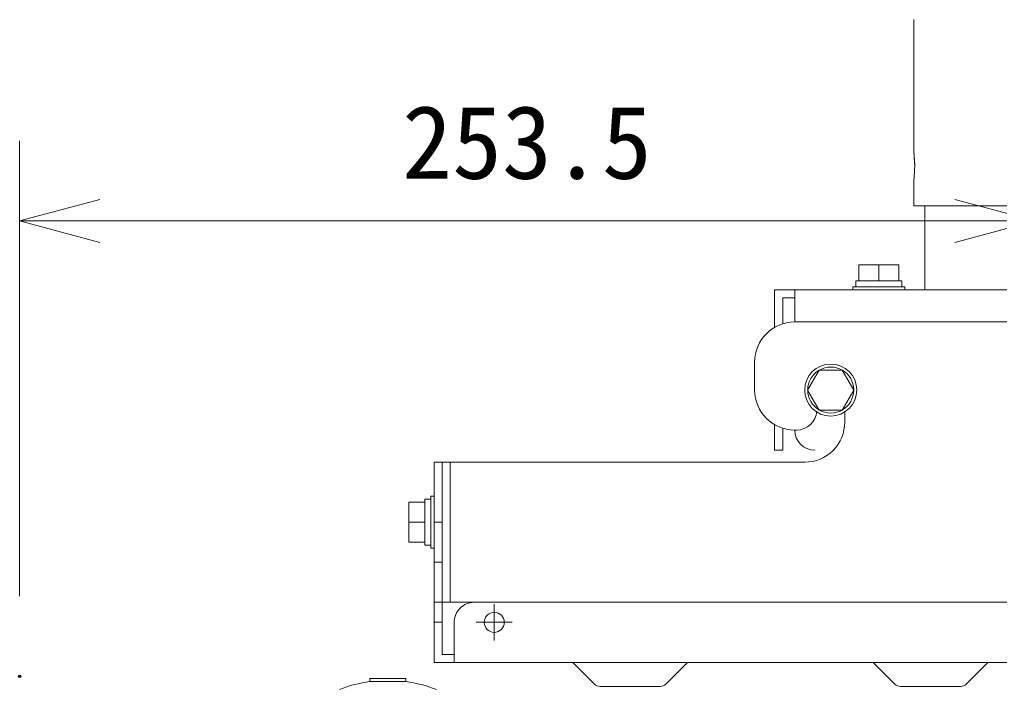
# Model space of a CAD drawing. Units: millimetres, scale not verified. Extents: x -62 to 63, y -56 to 57.
# Drawn here: x 5 to 29.46, y 8.94 to 25.59 of the extents above; entities that cross this region are included whole.
import ezdxf
from ezdxf.enums import TextEntityAlignment as Align

# ---------------------------------------------------------------- set-up
doc = ezdxf.new("R2010")
doc.units = ezdxf.units.MM
doc.header["$LTSCALE"] = 0.125
doc.header["$PDMODE"] = 32
doc.header["$PDSIZE"] = 0.0625
doc.linetypes.add('USER1', pattern=[50.8, 31.75, -6.35, 6.35, -6.35])
for name, color, linetype, lineweight in [('0-0_0', 7, 'Continuous', 9), ('0-5_GAIKEI', 1, 'Continuous', 18), ('0-6_SUNPO', 7, 'Continuous', 9)]:
    doc.layers.add(name, color=color, linetype=linetype, lineweight=lineweight)
doc.layers.add('0-4_DEFPOINTS', color=7, linetype='Continuous')
doc.styles.add('ＭＳ ゴシック', font='')
doc.styles.get('ＭＳ ゴシック').set_extended_font_data('MS Gothic')

# ---------------------------------------------------------------- blocks, each defined once
blk = doc.blocks.new('_OPEN30')
at = {"layer": '0-0_0'}
blk.add_line((0, 0), (-1, 0), dxfattribs=at)
blk.add_lwpolyline([(-1, 0.26795), (0, 0), (-1, -0.26795)], dxfattribs=at)
blk = doc.blocks.new('D6')
at = {"layer": '0-4_DEFPOINTS'}
blk.add_point((3.1261, 17.6111), dxfattribs=at)
at = {"layer": '0-6_SUNPO'}
for p, q in [((3.1261, 19.6111), (3.1261, 30.9857)), ((5.1261, 28.9857), (26.476, 28.9857))]:
    blk.add_line(p, q, dxfattribs=at)
at = {"layer": '0-6_SUNPO', "xscale": 2, "yscale": 2, "rotation": 180}
blk.add_blockref('_OPEN30', (3.1261, 28.9857), dxfattribs=at)
at = {"layer": '0-6_SUNPO', "xscale": 2, "yscale": 2}
blk.add_blockref('_OPEN30', (28.476, 28.9857), dxfattribs=at)
at = {"layer": '0-6_SUNPO', "style": 'ＭＳ ゴシック'}
blk.add_text('253.5', height=1.833, dxfattribs=at).set_placement((12.6761, 29.4857), align=Align.BOTTOM_LEFT)

msp = doc.modelspace()

# ---------------------------------------------------------------- linework, layer by layer
at = {"layer": '0-5_GAIKEI', "color": 7}
for p, q in [((27.3224, 22.2914), (27.3224, 25.5914)), ((27.3224, 20.9414), (27.3224, 21.5914)), ((33.3724, 20.9414), (27.3224, 20.9414)), ((27.5974, 18.8414), (27.5974, 20.9414)), ((23.8473, 18.8414), (23.8473, 17.9074)), ((24.3473, 18.8414), (36.3474, 18.8414)), ((24.3473, 18.0414), (24.3473, 18.8414)), ((24.0473, 18.6414), (24.0473, 17.9953)), ((32.8474, 18.0414), (24.3473, 18.0414)), ((23.3473, 16.3413), (23.3473, 17.0414)), ((25.5973, 15.5413), (25.5973, 15.7936)), ((24.3973, 15.3413), (24.3473, 15.3413)), ((23.8473, 14.8413), (24.0473, 14.8413)), ((15.5473, 14.5413), (15.3473, 14.5413)), ((15.3473, 14.5413), (15.3473, 13.0413)), ((15.5473, 14.5413), (15.3473, 14.5413)), ((15.5473, 11.1392), (15.5473, 14.5413)), ((15.5473, 14.5413), (15.5473, 13.0413)), ((15.7473, 14.5413), (15.7473, 11.0413)), ((15.3473, 13.0413), (15.3473, 12.0413)), ((15.5473, 13.0413), (15.5473, 12.0413)), ((15.3473, 12.0413), (15.3473, 11.0413)), ((15.3473, 12.0413), (15.3473, 11.0413)), ((15.5473, 12.0413), (15.5473, 11.0413)), ((15.5473, 11.0413), (15.3473, 11.0413)), ((15.3473, 11.0413), (15.3473, 10.5413)), ((15.5473, 11.0413), (15.3473, 11.0413)), ((15.5473, 11.131), (15.5473, 11.0413)), ((15.5473, 11.0413), (15.5473, 10.5413)), ((16.3473, 11.0413), (43.3475, 11.0413)), ((15.5473, 10.5413), (15.3473, 10.5413)), ((15.3473, 10.5413), (15.3473, 9.5413)), ((15.5473, 10.5413), (15.5473, 9.7413)), ((15.8473, 9.5413), (15.8473, 10.5413)), ((15.3473, 9.5413), (15.8473, 9.5413)), ((15.5473, 9.7413), (15.8473, 9.7413)), ((15.8473, 9.5413), (43.8475, 9.5413)), ((18.8054, 9.5413), (19.3468, 8.9999)), ((21.6711, 9.5413), (21.1297, 8.9999)), ((26.3054, 9.5413), (26.8469, 8.9999)), ((29.1711, 9.5413), (28.6297, 8.9999)), ((19.4882, 8.9413), (20.9882, 8.9413)), ((26.9883, 8.9413), (28.4883, 8.9413))]:
    msp.add_line(p, q, dxfattribs=at)
at = {"layer": '0-5_GAIKEI'}
for p, q in [((25.9474, 19.4714), (26.4473, 19.4714)), ((25.9474, 19.0714), (25.9474, 19.4714)), ((26.4473, 19.4714), (26.9474, 19.4714)), ((26.4473, 19.0714), (26.4473, 19.4714)), ((26.9474, 19.0714), (26.9474, 19.4714)), ((25.7974, 18.9214), (27.0974, 18.9214)), ((25.7974, 18.8414), (25.7974, 18.9214)), ((25.8724, 19.0714), (25.9474, 19.0714)), ((25.8724, 18.9214), (25.8724, 19.0714)), ((25.9515, 19.0714), (25.9474, 19.0714)), ((25.9515, 19.0714), (26.4432, 19.0714)), ((26.4473, 19.0714), (26.4432, 19.0714)), ((26.4514, 19.0714), (26.4473, 19.0714)), ((26.4514, 19.0714), (26.9433, 19.0714)), ((26.9474, 19.0714), (26.9433, 19.0714)), ((26.9473, 19.0714), (27.0224, 19.0714)), ((27.0224, 19.0714), (27.0224, 18.9214)), ((27.0974, 18.9214), (27.0974, 18.8414)), ((24.9587, 16.8413), (24.67, 16.3414)), ((25.536, 16.8413), (24.9587, 16.8413)), ((25.8247, 16.3413), (25.536, 16.8414)), ((24.67, 16.3413), (24.9587, 15.8413)), ((25.536, 15.8413), (25.8247, 16.3413)), ((24.9587, 15.8413), (25.536, 15.8413)), ((14.7173, 13.0413), (14.7173, 13.5413)), ((15.1173, 13.5413), (14.7173, 13.5413)), ((15.1173, 13.6163), (15.1173, 13.6163)), ((15.1173, 13.5413), (15.1173, 13.6163)), ((15.1173, 13.6163), (15.2673, 13.6163)), ((15.1173, 13.6163), (15.1173, 13.6163)), ((15.1173, 13.5413), (15.1173, 13.5372)), ((15.1173, 13.0454), (15.1173, 13.5372)), ((15.2673, 12.3913), (15.2673, 13.6913)), ((15.2673, 13.6913), (15.3473, 13.6913)), ((14.7173, 12.5413), (14.7173, 13.0413)), ((15.1173, 13.0413), (14.7173, 13.0413)), ((15.1173, 13.0454), (15.1173, 13.0413)), ((15.1173, 13.0413), (15.1173, 13.0372)), ((15.1173, 12.5454), (15.1173, 13.0372)), ((15.3473, 13.0413), (15.5473, 13.0413)), ((15.1173, 12.5413), (14.7173, 12.5413)), ((15.1173, 12.5454), (15.1173, 12.5413)), ((15.1173, 12.4663), (15.1173, 12.5413)), ((15.2673, 12.4663), (15.1173, 12.4663)), ((15.3473, 12.3913), (15.2673, 12.3913)), ((15.5473, 12.0413), (15.3473, 12.0413)), ((14.1908, 9.1412), (13.7408, 9.1412)), ((13.7408, 9.1412), (13.7408, 9.0611)), ((14.1908, 9.0611), (13.7408, 9.0611)), ((14.6408, 9.1412), (14.1908, 9.1412)), ((14.6408, 9.0611), (14.1908, 9.0611)), ((14.6408, 9.0611), (14.6408, 9.1412))]:
    msp.add_line(p, q, dxfattribs=at)
at = {"layer": '0-5_GAIKEI', "linetype": 'USER1'}
msp.add_line((16.8473, 10.9913), (16.8473, 10.0913), dxfattribs=at)
at = {"layer": '0-5_GAIKEI', "color": 7, "linetype": 'USER1'}
msp.add_line((17.2973, 10.5413), (16.3973, 10.5413), dxfattribs=at)
at = {"layer": '0-5_GAIKEI', "color": 7}
for points in [[(27.3427, 21.9414), (27.3393, 22.078), (27.3319, 22.1927), (27.3249, 22.2691), (27.3224, 22.2908), (27.3319, 22.1969), (27.3424, 21.9829)], [(27.3303, 21.6684), (27.3261, 21.624), (27.3234, 21.5981), (27.3225, 21.5917), (27.324, 21.6059), (27.3277, 21.6422), (27.3326, 21.6981), (27.3374, 21.7696), (27.3412, 21.8521), (27.3427, 21.9414)], [(24.3473, 18.8414), (24.1473, 18.8414), (23.8473, 18.8414)], [(24.3473, 18.6414), (24.1473, 18.6414), (24.0473, 18.6414)], [(23.8473, 15.4753), (23.8473, 15.3413), (23.8473, 14.8413)], [(24.0473, 15.3874), (24.0473, 15.3413), (24.0473, 14.8413)], [(15.3473, 14.5413), (15.3473, 13.0413), (15.3473, 12.0413)], [(15.5473, 14.5413), (15.7473, 14.5413), (24.5973, 14.5413)], [(15.5473, 11.0413), (15.7473, 11.0413), (16.3473, 11.0413)]]:
    msp.add_lwpolyline(points, dxfattribs=at)
at = {"layer": '0-5_GAIKEI'}
msp.add_lwpolyline([(15.1173, 13.0454), (15.1173, 13.0454), (15.1173, 13.0454)], dxfattribs=at)
for centre, radius in [((25.2474, 16.3413), 0.65), ((16.8473, 10.5413), 0.25)]:
    msp.add_circle(centre, radius, dxfattribs=at)
at = {"layer": '0-5_GAIKEI', "color": 7}
for centre, radius, start, end in [((24.3473, 17.0414), 1, 90.00002, 180), ((24.3473, 16.3413), 1, 180.00002, 270), ((24.3973, 15.8413), 0.5, 270, 356.66903), ((24.5973, 15.5413), 1, 270, 0.00004), ((24.8473, 15.3413), 0.5, 180.00002, 270), ((16.3473, 10.5413), 0.5, 90, 180.00004), ((19.4882, 9.1413), 0.2, 225, 270), ((20.9882, 9.1413), 0.2, 270, 315), ((26.9883, 9.1413), 0.2, 225, 270), ((28.4883, 9.1413), 0.2, 270, 315)]:
    msp.add_arc(centre, radius, start, end, dxfattribs=at)
at = {"layer": '0-5_GAIKEI'}
for centre, radius, start, end in [((25.2474, 16.3413), 0.575, 60.40814, 119.59627), ((25.2474, 16.3413), 0.575, 120.406, 179.59186), ((25.2474, 16.3413), 0.575, 0.40597, 59.59191), ((25.2474, 16.3413), 0.575, 180.40819, 239.58965), ((25.2474, 16.3413), 0.575, 300.40817, 359.58968), ((25.2474, 16.3413), 0.575, 240.41255, 299.59182), ((14.1908, 5.715), 3.3763, 97.6594, 111.0168), ((14.1908, 5.715), 3.3763, 68.9838, 82.3406)]:
    msp.add_arc(centre, radius, start, end, dxfattribs=at)

# ---------------------------------------------------------------- block references
at = {"layer": '0-6_SUNPO'}
msp.add_blockref('D6', (1.8713, -8.4202), dxfattribs=at)

doc.saveas('drawing.dxf')
